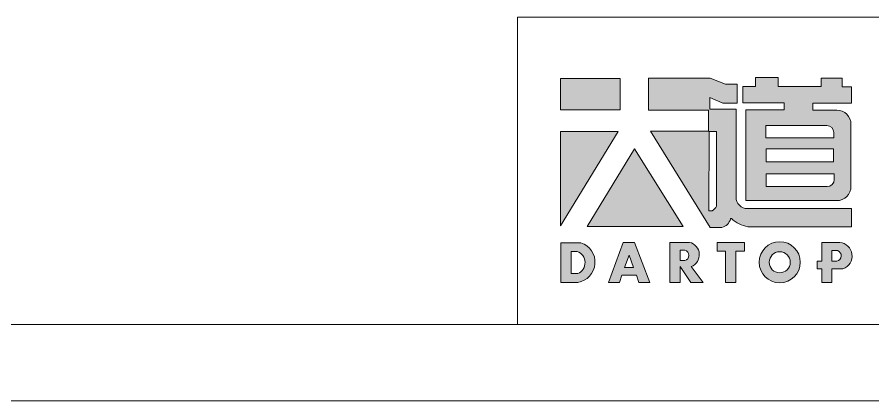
# Model space of a CAD drawing. Header units: millimetres. Extents: x 2 to 8402, y 4 to 5944.
# Drawn here: x 3153 to 5383, y 4 to 1004 of the extents above; entities that cross this region are included whole.
import ezdxf

# ---------------------------------------------------------------- set-up
doc = ezdxf.new("R2010")
doc.units = ezdxf.units.MM
doc.header["$LTSCALE"] = 20
doc.layers.add('A-TITLEBLOCK', color=7, linetype='Continuous', lineweight=15)

# ---------------------------------------------------------------- blocks, each defined once
blk = doc.blocks.new('块1')
at = {"linetype": 'Continuous'}
for color, points in [(12, [(154.596455370124, 449.735547699651), (154.596455370124, 531.2236448196359), (-1.372216441455354, 531.2236448196359), (-1.372216441455354, 449.735547699651)]), (12, [(-0.9543941307166293, 146.9460401760685), (149.5752573838749, 392.7206897076373), (-0.9543941307166293, 392.7206897076373)]), (12, [(318.8152853378735, 145.3088856560632), (191.3025121949497, 348.1193337682811), (68.2501755165965, 145.3088856560632)]), (8, [(477.9139594009808, 81.27425174217132), (477.9139594009808, 103.8120950228294), (406.7045756725874, 103.8120950228294), (406.7045756725874, 81.22031448080988), (428.9224604904919, 81.22031448080988), (428.9224604904919, -0.1900495269184162), (455.5238145046637, -0.1900495269184162), (455.5238145046637, 81.27425174217132)])]:
    blk.add_hatch(color=color, dxfattribs=at).paths.add_polyline_path(points, flags=0)
h = blk.add_hatch(color=12, dxfattribs=at)
edge = h.paths.add_edge_path(flags=0)
edge.add_line((387.6789999379105, 451.2124768258788), (387.6789999379105, 481.6997205902109))
edge.add_line((387.6789999379105, 481.6997205902109), (422.1016944663181, 466.8289003672156))
edge.add_line((422.1016944663181, 466.8289003672156), (459.3172013077829, 466.8289003672156))
edge.add_line((459.3172013077829, 466.8289003672156), (459.3172013077829, 516.0847246798651))
edge.add_line((459.3172013077829, 516.0847246798651), (428.6145914197659, 516.0847246798651))
edge.add_line((428.6145914197659, 516.0847246798651), (388.6099373715291, 531.8835830755006))
edge.add_line((388.6099373715291, 531.8835830755006), (228.2944474499205, 531.8835830755006))
edge.add_line((228.2944474499205, 531.8835830755006), (228.2944474499205, 448.5806557514632))
edge.add_line((228.2944474499205, 448.5806557514632), (384.2777796928521, 448.5806557514632))
edge.add_line((384.2777796928521, 448.5806557514632), (384.2777796928521, 446.8959095305915))
edge.add_line((384.2777796928521, 446.8959095305915), (384.2777796928521, 393.6534870503715))
edge.add_line((384.2777796928521, 393.6534870503715), (233.018771687441, 393.6534870503715))
edge.add_line((233.018771687441, 393.6534870503715), (388.5989420500314, 143.2735472361125))
edge.add_line((388.5989420500314, 143.2735472361125), (419.4069985035776, 143.2735472361125))
edge.add_arc((412.6090646930181, 172.7629516646864), 30.26279692369295, 282.9811251691752, 345.4172256101925)
edge.add_line((441.8969428837948, 165.143432734537), (441.8969428837938, 166.2968258682554))
edge.add_line((441.8969428837938, 166.2968258682554), (444.6139510706749, 166.2968258682554))
edge.add_arc((502.7450662388723, 228.0613356426249), 84.8179298165581, 226.7357971412295, 259.3209385163939)
edge.add_line((487.0276667739407, 144.7124030014306), (757.3747808626996, 144.7124030014296))
edge.add_line((757.3747808626996, 144.7124030014296), (757.3747808626996, 192.1978160307659))
edge.add_line((757.3747808626996, 192.1978160307659), (485.8762824408925, 192.1978160307687))
edge.add_arc((485.876282440515, 221.7696159563977), 29.5717999256276, 180.0000000007005, 270.0000000007314, ccw=False)
edge.add_line((456.3044825148874, 221.7696159560362), (456.3044825148888, 451.2124768258788))
edge.add_line((456.3044825148888, 451.2124768258788), (387.6789999379105, 451.2124768258788))
edge = h.paths.add_edge_path(flags=0)
edge.add_line((394.1845440429393, 186.4423929701617), (385.780473981493, 186.4423929701617))
edge.add_line((385.780473981493, 186.4423929701617), (385.8501110354163, 392.5890193341501))
edge.add_line((385.8501110354163, 392.5890193341501), (405.6710152110044, 392.5858465542663))
edge.add_line((405.6710152110044, 392.5858465542663), (405.6710152110044, 198.2560142344691))
edge.add_arc((366.9821349452629, 224.3824971439932), 46.68428606542609, 305.6398792732127, 325.96896311389804, ccw=False)
h = blk.add_hatch(color=12, dxfattribs=at)
edge = h.paths.add_edge_path(flags=0)
edge.add_line((756.9093121442305, 466.8542826076473), (756.9093121442305, 509.1886871813394))
edge.add_line((756.9093121442305, 509.1886871813394), (732.8552082021854, 509.1886871813394))
edge.add_line((732.8552082021854, 509.1886871813394), (732.8552082021854, 532.0707771000742))
edge.add_line((732.8552082021854, 532.0707771000742), (677.8749227858239, 532.0707771000742))
edge.add_line((677.8749227858239, 532.0707771000742), (677.8749227858239, 510.3324743993018))
edge.add_line((677.8749227858239, 510.3324743993018), (565.6273245479994, 510.3324743993018))
edge.add_line((565.6273245479994, 510.3324743993018), (565.6273245479994, 533.2145643179415))
edge.add_line((565.6273245479994, 533.2145643179415), (506.8389919003802, 533.2145643179415))
edge.add_line((506.8389919003802, 533.2145643179415), (506.8389919003802, 509.9089082591807))
edge.add_line((506.8389919003802, 509.9089082591807), (474.355139514291, 509.9089082591807))
edge.add_line((474.355139514291, 509.9089082591807), (474.355139514291, 467.7252107390677))
edge.add_line((474.355139514291, 467.7252107390677), (581.5522189015076, 467.7252107390677))
edge.add_line((581.5522189015076, 467.7252107390677), (581.5522189015076, 449.0676774932622))
edge.add_line((581.5522189015076, 449.0676774932622), (481.663364909133, 449.0676774932622))
edge.add_line((481.663364909133, 449.0676774932622), (481.663364909133, 212.8510279454743))
edge.add_line((481.663364909133, 212.8510279454743), (718.7973834242777, 212.8510279454743))
edge.add_arc((718.7973834246441, 249.8157778516709), 36.96474990619765, 269.9999999994329, 359.9999999994308)
edge.add_line((755.7621333308417, 249.8157778513031), (755.7621333308427, 411.5825916545758))
edge.add_arc((718.7973834244608, 411.5825916543933), 36.96474990638222, 2.829145976812388e-10, 90.00000000028388)
edge.add_line((718.7973834242777, 448.5473415607755), (656.1115113613656, 448.5473415607759))
edge.add_line((656.1115113613656, 448.5473415607759), (656.1115113613656, 466.8542826076473))
edge.add_line((656.1115113613656, 466.8542826076473), (756.9093121442305, 466.8542826076473))
h.paths.add_polyline_path([(534.7011430738048, 313.5360309238698), (534.7011430738048, 347.8607521918592), (709.9446179674538, 347.8607521918592), (709.9446179674538, 313.5360309238698)], flags=0)
edge = h.paths.add_edge_path(flags=0)
edge.add_line((533.553964263226, 408.5020978126385), (692.6094218231292, 408.5020978126385))
edge.add_arc((692.609421822491, 390.0197228603129), 18.48237495232656, -1.9737740331038367e-09, 89.9999999980206, ccw=False)
edge.add_line((711.0917967748186, 390.0197228596765), (711.0917967748186, 376.4649509807459))
edge.add_line((711.0917967748186, 376.4649509807459), (533.553964263226, 376.4649509807459))
edge.add_line((533.553964263226, 376.4649509807459), (533.553964263226, 408.5020978126385))
edge = h.paths.add_edge_path(flags=0)
edge.add_line((534.7011430738048, 249.4633236490662), (534.7011430738048, 282.6442576994581))
edge.add_line((534.7011430738048, 282.6442576994581), (712.2353104790234, 282.6442576994581))
edge.add_line((712.2353104790234, 282.6442576994581), (712.2353104790234, 267.9456986019685))
edge.add_arc((693.7529355265847, 267.9456986015036), 18.48237495243809, -89.99999999855481, 1.4405259207705967e-09, ccw=False)
edge.add_line((693.7529355270511, 249.4633236490655), (534.7011430738048, 249.4633236490662))
h = blk.add_hatch(color=8, dxfattribs=at)
edge = h.paths.add_edge_path(flags=0)
edge.add_arc((35.63071413202113, 52.73350855589127), 53.22103356659917, 278.6604405932824, 432.3203452583787)
edge.add_line((51.79366312329847, 103.4408797537993), (0.1524684934950358, 103.4408797537993))
edge.add_line((0.1524684934950393, 103.4408797537993), (0.1524684934950393, 0.1192965307985077))
edge.add_line((0.1524684934950393, 0.1192965307985142), (43.64464618037744, 0.1192965307985142))
edge = h.paths.add_edge_path(flags=0)
edge.add_line((26.35432573056873, 80.81419863129932), (42.41728805396194, 80.81419863129932))
edge.add_arc((31.53678847341634, 51.372385902357), 31.3879850880614, -65.785734817285, 69.71773257233048, ccw=False)
edge.add_line((44.41057418883898, 22.74597765329883), (26.35432573056873, 22.74597765329883))
edge.add_line((26.35432573056873, 22.74597765329883), (26.35432573056873, 80.81419863129932))
h = blk.add_hatch(color=8, dxfattribs=at)
h.paths.add_polyline_path([(231.4757612124386, -0.2154317673844566), (191.6910136443273, 104.2911848144595), (162.2198800541353, 104.2911848144595), (124.318998014098, 0.008249228036598524), (152.2361258076066, 0.008249228036598524), (158.803999378302, 18.4896931795046), (196.624249042785, 18.4896931795046), (203.3350618268459, -0.2154317673844566)], flags=0)
h.paths.add_polyline_path([(165.9656204531268, 38.40999289555347), (177.4667294189825, 71.17846553579365), (189.3966560265725, 38.40999289555347)], flags=0)
h = blk.add_hatch(color=8, dxfattribs=at)
edge = h.paths.add_edge_path(flags=0)
edge.add_arc((327.6262050212675, 71.97324694492632), 33.06506495649909, 290.6073250211866, 437.2124199352527)
edge.add_line((334.9447309571241, 104.2182108727042), (284.1543587867846, 104.2182108727042))
edge.add_line((284.1543587867846, 104.2182108727042), (284.1543587867846, -0.0488608133895525))
edge.add_line((284.1543587867846, -0.04886081338955475), (310.9939448230437, -0.04886081338955475))
edge.add_line((310.9939448230437, -0.04886081338955475), (310.9939448230437, 41.28611803586018))
edge.add_line((310.9939448230437, 41.28611803586018), (338.5812128968802, -0.4216624726898246))
edge.add_line((338.5812128968802, -0.4216624726898279), (371.0137537660729, -0.4216624726898279))
edge.add_line((371.0137537660729, -0.4216624726898279), (339.2638288218042, 41.02386516023331))
edge = h.paths.add_edge_path(flags=0)
edge.add_arc((319.5189860794512, 70.42968943743507), 14.04553694076378, -77.47302943994771, 76.71957553051169, ccw=False)
edge.add_line((322.5654512008381, 56.71852033270396), (310.7483825880198, 56.71852033270388))
edge.add_line((310.7483825880198, 56.71852033270388), (310.7483825880198, 84.09961240124272))
edge.add_line((310.7483825880198, 84.09961240124272), (322.7454879185831, 84.09961240124272))
h = blk.add_hatch(color=8, dxfattribs=at)
edge = h.paths.add_edge_path(flags=0)
edge.add_arc((570.1573980649943, 52.45906307851777), 53.53273185570426, 0, 360)
edge = h.paths.add_edge_path(flags=0)
edge.add_arc((570.1573980649943, 52.45906307851777), 27.50165771077118, 0, 360)
h = blk.add_hatch(color=8, dxfattribs=at)
edge = h.paths.add_edge_path(flags=0)
edge.add_arc((723.469482525466, 68.94670098855414), 35.14503244550538, 288.8958684179253, 445.2442177897109)
edge.add_line((726.3833142567154, 103.9707340264212), (724.8469471784567, 103.9707340264212))
edge.add_line((724.8469471784567, 103.9707340264212), (679.5682026929294, 103.9707340264212))
edge.add_line((679.5682026929294, 103.9707340264212), (679.5682026929294, 55.30980597840529))
edge.add_line((679.5682026929294, 55.30980597840529), (667.5539786013851, 55.30980597840529))
edge.add_line((667.5539786013851, 55.30980597840529), (667.5539786013851, 35.55766360574825))
edge.add_line((667.5539786013851, 35.55766360574825), (679.373951968396, 35.55766360574825))
edge.add_line((679.373951968396, 35.55766360574825), (679.373951968396, 0.1335740407877282))
edge.add_line((679.373951968396, 0.1335740407877249), (705.8067110101073, 0.1335740407877249))
edge.add_line((705.8067110101073, 0.1335740407877249), (705.8067110101073, 35.69567953948787))
edge.add_line((705.8067110101073, 35.69567953948787), (734.851173005766, 35.69567953948787))
edge = h.paths.add_edge_path(flags=0)
edge.add_arc((716.2401189213051, 69.24808752416715), 14.06127549846548, -79.01085638112988, 72.55127628001372, ccw=False)
edge.add_line((718.9205213510885, 55.44464913157248), (705.4145444546555, 55.44464913157226))
edge.add_line((705.4145444546555, 55.44464913157226), (705.4145444546555, 82.66234302613303))
edge.add_line((705.4145444546555, 82.66234302613303), (720.456422749508, 82.66234302613303))
at = {"layer": 'A-TITLEBLOCK'}
for p, q in [((154.596455370124, 531.2236448196359), (-1.372216441455354, 531.2236448196359)), ((-1.372216441455354, 531.2236448196359), (-1.372216441455354, 449.735547699651)), ((154.596455370124, 449.735547699651), (154.596455370124, 531.2236448196359)), ((388.6099373715291, 531.8835830755006), (228.2944474499205, 531.8835830755006)), ((228.2944474499205, 531.8835830755006), (228.2944474499205, 448.5806557514632)), ((428.6145914197659, 516.0847246798651), (388.6099373715291, 531.8835830755006)), ((459.3172013077829, 516.0847246798651), (428.6145914197659, 516.0847246798651)), ((459.3172013077829, 466.8289003672156), (459.3172013077829, 516.0847246798651)), ((565.6273245479994, 533.2145643179415), (506.8389919003802, 533.2145643179415)), ((506.8389919003802, 533.2145643179415), (506.8389919003802, 509.9089082591807)), ((565.6273245479994, 510.3324743993018), (565.6273245479994, 533.2145643179415)), ((732.8552082021854, 532.0707771000742), (677.8749227858239, 532.0707771000742)), ((677.8749227858239, 532.0707771000742), (677.8749227858239, 510.3324743993018)), ((732.8552082021854, 509.1886871813394), (732.8552082021854, 532.0707771000742)), ((506.8389919003802, 509.9089082591807), (474.355139514291, 509.9089082591807)), ((474.355139514291, 509.9089082591807), (474.355139514291, 467.7252107390677)), ((677.8749227858239, 510.3324743993018), (565.6273245479994, 510.3324743993018)), ((756.9093121442305, 509.1886871813394), (732.8552082021854, 509.1886871813394)), ((756.9093121442305, 466.8542826076473), (756.9093121442305, 509.1886871813394)), ((387.6789999379105, 481.6997205902109), (422.1016944663181, 466.8289003672156)), ((387.6789999379105, 451.2124768258788), (387.6789999379105, 481.6997205902109)), ((-1.372216441455354, 449.735547699651), (154.596455370124, 449.735547699651)), ((228.2944474499205, 448.5806557514632), (384.2777796928521, 448.5806557514632)), ((384.2777796928521, 448.5806557514632), (384.2777796928521, 446.8959095305915)), ((384.2777796928521, 446.8959095305915), (384.2777796928521, 393.6534870503715)), ((456.3044825148888, 451.2124768258788), (387.6789999379105, 451.2124768258788)), ((422.1016944663181, 466.8289003672156), (459.3172013077829, 466.8289003672156)), ((456.3044825148888, 221.7696159560362), (456.3044825148888, 451.2124768258788)), ((474.355139514291, 467.7252107390677), (581.5522189015076, 467.7252107390677)), ((581.5522189015076, 449.0676774932622), (481.663364909133, 449.0676774932622)), ((481.663364909133, 449.0676774932622), (481.663364909133, 212.8510279454743)), ((581.5522189015076, 467.7252107390677), (581.5522189015076, 449.0676774932622)), ((656.1115113613656, 448.5473415607759), (656.1115113613656, 466.8542826076473)), ((656.1115113613656, 466.8542826076473), (756.9093121442305, 466.8542826076473)), ((718.7973834242777, 448.5473415607759), (656.1115113613656, 448.5473415607759)), ((533.553964263226, 376.4649509807459), (533.553964263226, 408.5020978126385)), ((533.553964263226, 408.5020978126385), (692.6094218231292, 408.5020978126385)), ((755.7621333308427, 249.8157778513031), (755.7621333308427, 411.5825916545758)), ((149.5752573838749, 392.7206897076373), (-0.9543941307166293, 392.7206897076373)), ((-0.9543941307166293, 392.7206897076373), (-0.9543941307166293, 146.9460401760685)), ((-0.9543941307166293, 146.9460401760685), (149.5752573838749, 392.7206897076373)), ((384.2777796928521, 393.6534870503715), (233.018771687441, 393.6534870503715)), ((233.018771687441, 393.6534870503715), (388.5989420500314, 143.2735472361125)), ((385.780473981493, 186.4423929701617), (385.8501110354163, 392.5890193341501)), ((385.8501110354163, 392.5890193341501), (405.6710152110044, 392.5858465542663)), ((405.6710152110044, 392.5858465542663), (405.6710152110044, 198.2560142344691)), ((711.0917967748186, 390.0197228596765), (711.0917967748186, 376.4649509807459)), ((711.0917967748186, 376.4649509807459), (533.553964263226, 376.4649509807459)), ((191.3025121949497, 348.1193337682811), (68.2501755165965, 145.3088856560632)), ((318.8152853378735, 145.3088856560632), (191.3025121949497, 348.1193337682811)), ((534.7011430738048, 313.5360309238698), (534.7011430738048, 347.8607521918592)), ((534.7011430738048, 347.8607521918592), (709.9446179674538, 347.8607521918592)), ((709.9446179674538, 347.8607521918592), (709.9446179674538, 313.5360309238698)), ((709.9446179674538, 313.5360309238698), (534.7011430738048, 313.5360309238698)), ((534.7011430738048, 249.4633236490662), (534.7011430738048, 282.6442576994581)), ((534.7011430738048, 282.6442576994581), (712.2353104790234, 282.6442576994581)), ((712.2353104790234, 282.6442576994581), (712.2353104790234, 267.9456986019685)), ((693.7529355270511, 249.4633236490662), (534.7011430738048, 249.4633236490662)), ((481.663364909133, 212.8510279454743), (718.7973834242777, 212.8510279454743)), ((394.1845440429393, 186.4423929701617), (385.780473981493, 186.4423929701617)), ((757.3747808626996, 192.1978160307659), (485.8762824408925, 192.1978160307687)), ((757.3747808626996, 144.7124030014296), (757.3747808626996, 192.1978160307659)), ((441.8969428837938, 165.1434327345372), (441.8969428837938, 166.2968258682554)), ((441.8969428837938, 166.2968258682554), (444.6139510706749, 166.2968258682554)), ((68.2501755165965, 145.3088856560632), (318.8152853378735, 145.3088856560632)), ((388.5989420500314, 143.2735472361125), (419.4069985035776, 143.2735472361125)), ((487.0276667739404, 144.7124030014296), (757.3747808626996, 144.7124030014296)), ((51.79366312329847, 103.4408797537993), (0.1524684934950393, 103.4408797537993)), ((0.1524684934950393, 103.4408797537993), (0.1524684934950393, 0.1192965307985142)), ((162.2198800541353, 104.2911848144595), (124.318998014098, 0.008249228036598524)), ((191.6910136443273, 104.2911848144595), (162.2198800541353, 104.2911848144595)), ((231.4757612124386, -0.2154317673844566), (191.6910136443273, 104.2911848144595)), ((334.9447309571241, 104.2182108727042), (284.1543587867846, 104.2182108727042)), ((284.1543587867846, 104.2182108727042), (284.1543587867846, -0.04886081338955475)), ((477.9139594009808, 103.8120950228294), (406.7045756725874, 103.8120950228294)), ((406.7045756725874, 103.8120950228294), (406.7045756725874, 81.22031448080988)), ((477.9139594009808, 81.27425174217132), (477.9139594009808, 103.8120950228294)), ((724.8469471784567, 103.9707340264212), (679.5682026929294, 103.9707340264212)), ((679.5682026929294, 103.9707340264212), (679.5682026929294, 55.30980597840529)), ((726.3833142567154, 103.9707340264212), (724.8469471784567, 103.9707340264212)), ((26.35432573056873, 22.74597765329883), (26.35432573056873, 80.81419863129932)), ((26.35432573056873, 80.81419863129932), (42.41728805396194, 80.81419863129932)), ((165.9656204531268, 38.40999289555347), (177.4667294189825, 71.17846553579365)), ((177.4667294189825, 71.17846553579365), (189.3966560265725, 38.40999289555347)), ((310.7483825880198, 56.71852033270388), (310.7483825880198, 84.09961240124272)), ((310.7483825880198, 84.09961240124272), (322.7454879185831, 84.09961240124272)), ((406.7045756725874, 81.22031448080988), (428.9224604904919, 81.22031448080988)), ((428.9224604904919, 81.22031448080988), (428.9224604904919, -0.1900495269184162)), ((455.5238145046637, -0.1900495269184162), (455.5238145046637, 81.27425174217132)), ((455.5238145046637, 81.27425174217132), (477.9139594009808, 81.27425174217132)), ((705.4145444546555, 55.44464913157226), (705.4145444546555, 82.66234302613303)), ((705.4145444546555, 82.66234302613303), (720.456422749508, 82.66234302613303)), ((322.5654512008381, 56.71852033270388), (310.7483825880198, 56.71852033270388)), ((679.5682026929294, 55.30980597840529), (667.5539786013851, 55.30980597840529)), ((667.5539786013851, 55.30980597840529), (667.5539786013851, 35.55766360574825)), ((718.9205213510885, 55.44464913157226), (705.4145444546555, 55.44464913157226)), ((44.41057418883898, 22.74597765329883), (26.35432573056873, 22.74597765329883)), ((189.3966560265725, 38.40999289555347), (165.9656204531268, 38.40999289555347)), ((310.9939448230437, -0.04886081338955475), (310.9939448230437, 41.28611803586018)), ((310.9939448230437, 41.28611803586018), (338.5812128968802, -0.4216624726898279)), ((371.0137537660729, -0.4216624726898279), (339.2638288218042, 41.02386516023331)), ((667.5539786013851, 35.55766360574825), (679.373951968396, 35.55766360574825)), ((679.373951968396, 35.55766360574825), (679.373951968396, 0.1335740407877249)), ((705.8067110101073, 0.1335740407877249), (705.8067110101073, 35.69567953948787)), ((705.8067110101073, 35.69567953948787), (734.851173005766, 35.69567953948787)), ((0.1524684934950393, 0.1192965307985142), (43.64464618037744, 0.1192965307985142)), ((124.318998014098, 0.008249228036598524), (152.2361258076066, 0.008249228036598524)), ((152.2361258076066, 0.008249228036598524), (158.803999378302, 18.4896931795046)), ((158.803999378302, 18.4896931795046), (196.624249042785, 18.4896931795046)), ((196.624249042785, 18.4896931795046), (203.3350618268459, -0.2154317673844566)), ((679.373951968396, 0.1335740407877249), (705.8067110101073, 0.1335740407877249)), ((203.3350618268459, -0.2154317673844566), (231.4757612124386, -0.2154317673844566)), ((284.1543587867846, -0.04886081338955475), (310.9939448230437, -0.04886081338955475)), ((338.5812128968802, -0.4216624726898279), (371.0137537660729, -0.4216624726898279)), ((428.9224604904919, -0.1900495269184162), (455.5238145046637, -0.1900495269184162))]:
    blk.add_line(p, q, dxfattribs=at)
for radius in [53.53273185570424, 27.50165771077116]:
    blk.add_circle((570.1573980649943, 52.45906307851777), radius, dxfattribs=at)
for centre, radius, start, end in [((718.7973834244608, 411.5825916543933), 36.96474990638256, 2.829145976812388e-10, 90.00000000028388), ((692.609421822491, 390.0197228603129), 18.48237495232763, 359.9999999980279, 89.99999999802147), ((693.7529355265847, 267.9456986015036), 18.4823749524387, 270.0000000014468, 1.441269694505783e-09), ((718.7973834246441, 249.8157778516709), 36.96474990619868, 269.9999999994329, 359.9999999994308), ((485.876282440515, 221.7696159563977), 29.57179992562902, 180.0000000007013, 270.0000000007322), ((366.9821349452629, 224.3824971439932), 46.6842860654261, 305.6398792732136, 325.9689631138988), ((412.6090646930181, 172.7629516646864), 30.26279692369394, 282.9811251691752, 345.4172256101925), ((502.7450662388723, 228.0613356426249), 84.81792981655906, 226.7357971412295, 259.3209385163938), ((35.63071413202113, 52.73350855589127), 53.22103356659928, 278.6604405932824, 72.32034525837781), ((327.6262050212675, 71.97324694492632), 33.06506495649911, 290.6073250211866, 77.21241993525196), ((723.469482525466, 68.94670098855414), 35.14503244550554, 288.8958684179253, 85.24421778971013), ((31.53678847341634, 51.372385902357), 31.38798508806141, 294.2142651827166, 69.71773257233134), ((319.5189860794512, 70.42968943743507), 14.04553694076386, 282.5269705600539, 76.71957553051254), ((716.2401189213051, 69.24808752416715), 14.06127549846568, 280.9891436188715, 72.55127628001448)]:
    blk.add_arc(centre, radius, start, end, dxfattribs=at)

msp = doc.modelspace()

# ---------------------------------------------------------------- linework, layer by layer
at = {"layer": 'A-TITLEBLOCK'}
for p, q in [((8201.056121644862, 1003.505407521126), (4457.054770600499, 1003.505407521126)), ((4457.054770600499, 1003.505407521126), (4457.054770600499, 205.1277583938589))]:
    msp.add_line(p, q, dxfattribs=at)
at = {"layer": 'A-TITLEBLOCK', "linetype": 'Continuous'}
for p, q in [((501.2681954392263, 203.5054075211262), (8201.26819543923, 203.5054075211262)), ((1.576871307066019, 4.29560313278926), (8401.576871307068, 4.295603132788747))]:
    msp.add_line(p, q, dxfattribs=at)

# ---------------------------------------------------------------- block references
at = {"color": 7, "linetype": 'Continuous'}
msp.add_blockref('块1', (4569.98719084473, 312.782889349735), dxfattribs=at)

doc.saveas('drawing.dxf')
